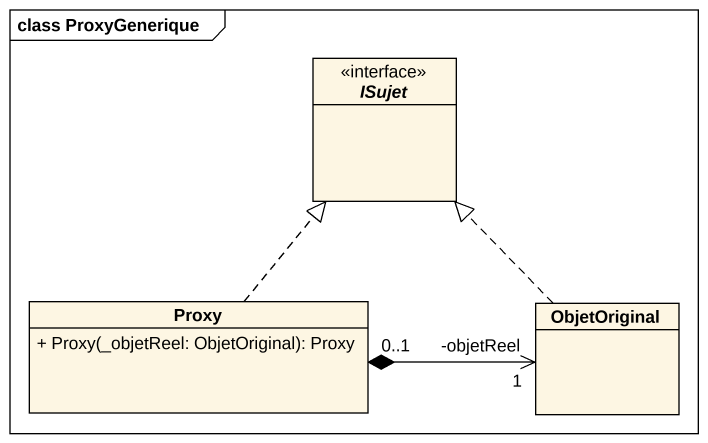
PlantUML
@startuml
mainframe class ProxyGenerique
hide circle
hide empty members
skinparam classAttributeIconSize 0
interface ISujet <<interface>>
class Proxy {
  + Proxy(_objetReel: ObjetOriginal): Proxy
}
class ObjetOriginal
Proxy .up.|> ISujet
ObjetOriginal .up.|> ISujet
ObjetOriginal "-objetReel\n1" <-left-* "0..1" Proxy
@enduml
